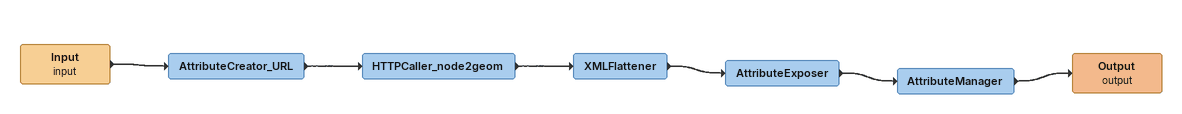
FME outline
Input (input)
    -> AttributeCreator_URL
AttributeCreator_URL
    -> HTTPCaller_node2geom
HTTPCaller_node2geom
    -> XMLFlattener
XMLFlattener
    -> AttributeExposer
AttributeExposer
    -> AttributeManager
AttributeManager
    -> Output (output)
Output (output)
